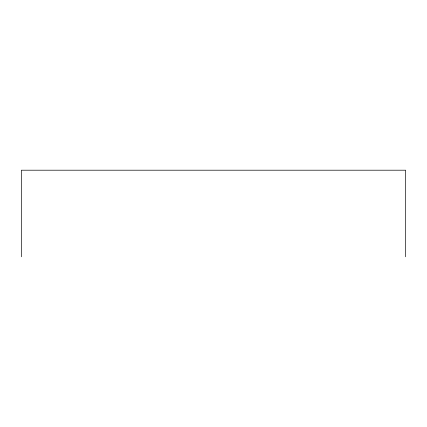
<?xml version="1.0" encoding="UTF-8"?>
<svg xmlns="http://www.w3.org/2000/svg" width="427" height="427" viewBox="0 0 427 427"><rect width="100%" height="100%" fill="white"/><g stroke="black" fill="none" stroke-linecap="round" stroke-linejoin="round"><path stroke-width="0.64" d="M405.65 256.798L405.65 170.202L21.35 170.202L21.35 256.798"/></g></svg>
